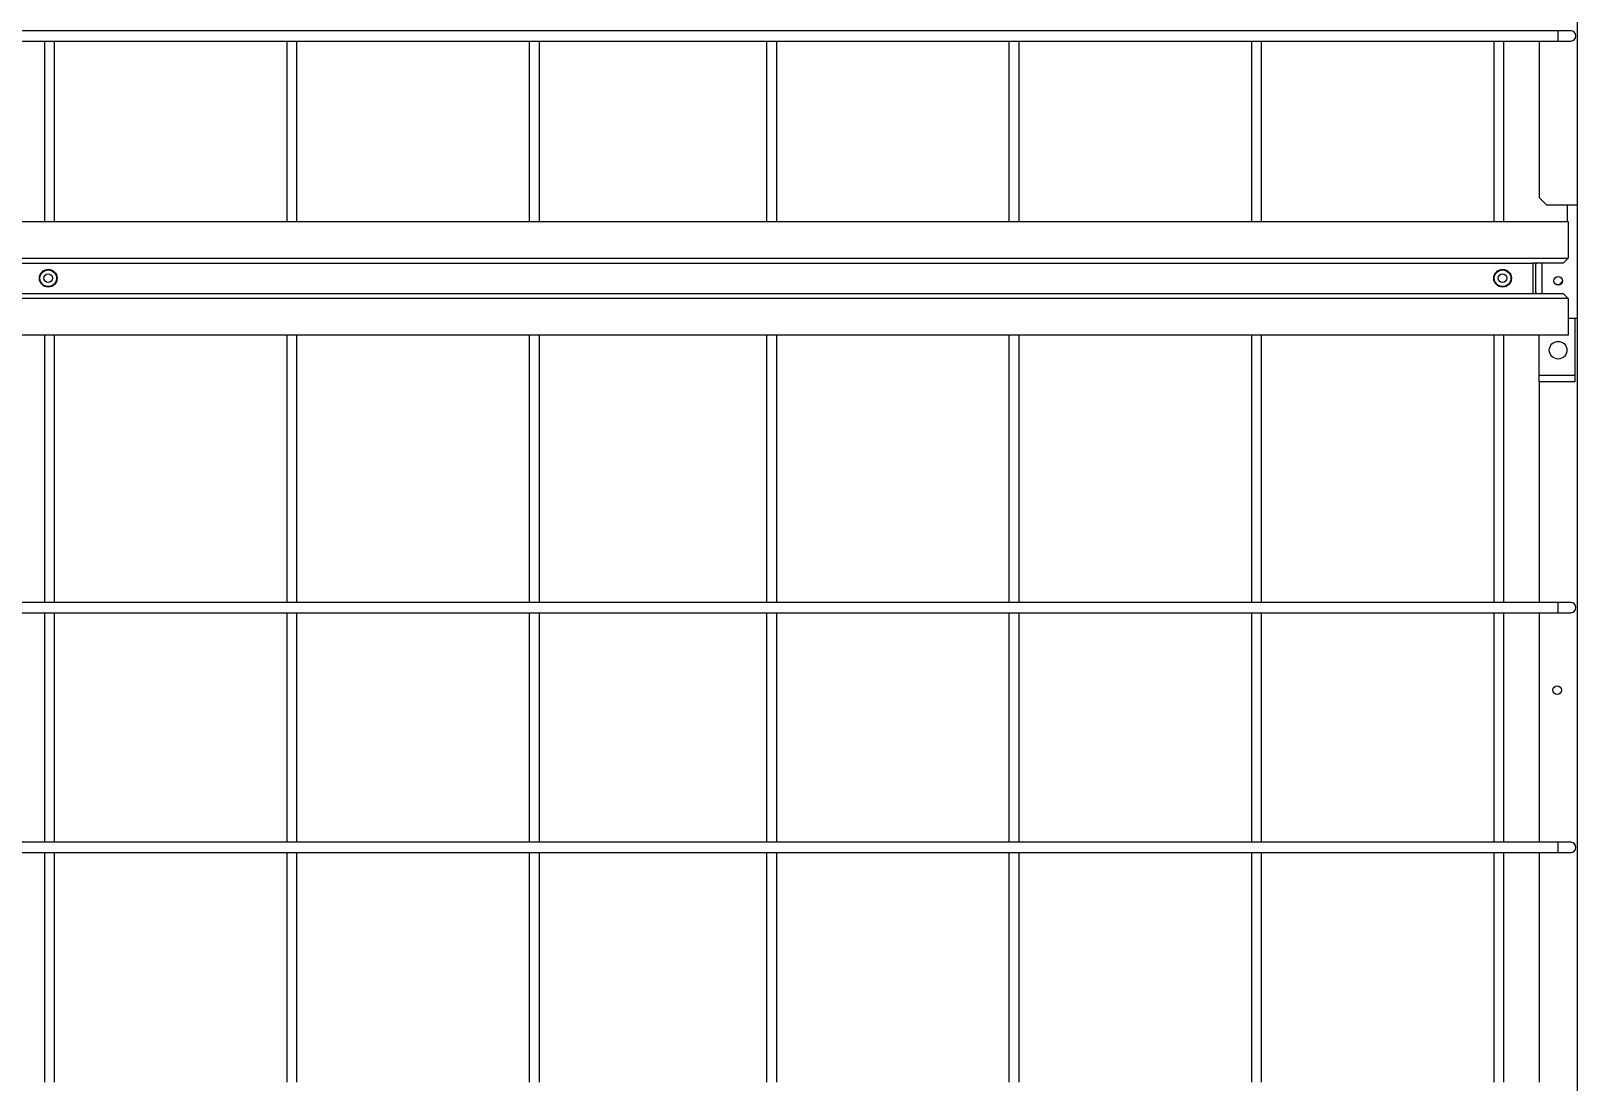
# Model space of a CAD drawing. Extents: x 594 to 813, y 174 to 240.
# Drawn here: x 735.31 to 741.45, y 183.15 to 187.33 of the extents above; entities that cross this region are included whole.
import ezdxf

# ---------------------------------------------------------------- set-up
doc = ezdxf.new("R2010")
doc.units = 0
doc.header["$MEASUREMENT"] = 0
doc.layers.add('AC.REF(S). PIPING', color=3, linetype='CONTINUOUS', lineweight=30)
doc.layers.add('LG-Product', color=3, linetype='CONTINUOUS')

# ---------------------------------------------------------------- blocks, each defined once
blk = doc.blocks.new('UW1-2')
at = {"layer": 'LG-Product', "color": 3, "linetype": 'Continuous'}
for p, q in [((2356.92, 3231.21), (2356.92, 1782.69)), ((2349.4, 2928.76), (1150.65, 2928.76)), ((1150.65, 2924.75), (2349.4, 2924.75)), ((1748.02, 2924.75), (1748.02, 2853.03)), ((1752.03, 2853.03), (1752.03, 2924.75)), ((1844.32, 2924.75), (1844.32, 2853.03)), ((1848.33, 2853.03), (1848.33, 2924.75)), ((1940.62, 2924.75), (1940.62, 2853.03)), ((1944.63, 2853.03), (1944.63, 2924.75)), ((2034.92, 2924.75), (2034.92, 2853.03)), ((2038.93, 2853.03), (2038.93, 2924.75)), ((2131.22, 2924.75), (2131.22, 2853.03)), ((2135.23, 2853.03), (2135.23, 2924.75)), ((2227.52, 2924.75), (2227.52, 2853.03)), ((2231.53, 2853.03), (2231.53, 2924.75)), ((2323.82, 2924.75), (2323.82, 2853.03)), ((2327.83, 2853.03), (2327.83, 2924.75)), ((2341.87, 2924.75), (2341.87, 2862.56)), ((2351.9, 2928.76), (2349.4, 2928.76)), ((2349.4, 2928.18), (2349.4, 2928.76)), ((2349.4, 2926.76), (2349.4, 2928.18)), ((2349.4, 2925.34), (2349.4, 2926.76)), ((2349.4, 2924.75), (2349.4, 2925.34)), ((2349.4, 2924.75), (2351.9, 2924.75)), ((2353.74, 2928.76), (2351.9, 2928.76)), ((2351.9, 2924.75), (2353.74, 2924.75)), ((2354.41, 2928.76), (2353.74, 2928.76)), ((2353.74, 2924.75), (2354.41, 2924.75)), ((2341.87, 2862.56), (2344.88, 2859.55)), ((2356.92, 2859.55), (2344.88, 2859.55)), ((2353.11, 2853.03), (2353.11, 2859.55)), ((1141.62, 2853.03), (2353.41, 2853.03)), ((2353.41, 2853.03), (2353.41, 2838.48)), ((1141.62, 2838.48), (2353.41, 2838.48)), ((2353.41, 2838.48), (2351.4, 2836.48)), ((1155.66, 2836.48), (2339.37, 2836.48)), ((2339.37, 2836.48), (2339.37, 2824.44)), ((2351.4, 2836.48), (2339.37, 2836.48)), ((2340.37, 2836.48), (2340.37, 2824.44)), ((2340.87, 2836.48), (2340.37, 2835.97)), ((2343.08, 2824.43), (2343.08, 2836.46)), ((2348.9, 2827.95), (2348.59, 2827.95)), ((2353.41, 2822.43), (1141.62, 2822.43)), ((1155.66, 2824.44), (2339.37, 2824.44)), ((2339.37, 2824.44), (2351.4, 2824.44)), ((2340.87, 2824.44), (2340.37, 2824.94)), ((2351.4, 2824.44), (2353.41, 2822.43)), ((2353.41, 2822.43), (2353.41, 2807.89)), ((2356.12, 2814.41), (2353.41, 2814.41)), ((2356.12, 2789.33), (2356.12, 2814.41)), ((2356.92, 2814.41), (2356.12, 2814.41)), ((2353.41, 2807.89), (1141.62, 2807.89)), ((1748.02, 2807.88), (1748.02, 2701.55)), ((1752.03, 2701.55), (1752.03, 2807.88)), ((1844.32, 2807.88), (1844.32, 2701.55)), ((1848.33, 2701.55), (1848.33, 2807.88)), ((1940.62, 2807.88), (1940.62, 2701.55)), ((1944.63, 2701.55), (1944.63, 2807.88)), ((2034.92, 2807.88), (2034.92, 2701.55)), ((2038.93, 2701.55), (2038.93, 2807.88)), ((2131.22, 2807.88), (2131.22, 2701.55)), ((2135.23, 2701.55), (2135.23, 2807.88)), ((2227.52, 2807.88), (2227.52, 2701.55)), ((2231.53, 2701.55), (2231.53, 2807.88)), ((2323.82, 2807.88), (2323.82, 2701.55)), ((2327.83, 2701.55), (2327.83, 2807.88)), ((2341.87, 2791.84), (2341.87, 2807.89)), ((2341.87, 2789.33), (2341.87, 2791.84)), ((2356.12, 2791.84), (2341.87, 2791.84)), ((2341.87, 2789.33), (2341.87, 2701.55)), ((2356.12, 2789.33), (2341.87, 2789.33)), ((2349.4, 2701.56), (1150.65, 2701.56)), ((1150.65, 2697.54), (2349.4, 2697.54)), ((1748.02, 2697.54), (1748.02, 2606.26)), ((1752.03, 2606.26), (1752.03, 2697.54)), ((1844.32, 2697.54), (1844.32, 2606.26)), ((1848.33, 2606.26), (1848.33, 2697.54)), ((1940.62, 2697.54), (1940.62, 2606.26)), ((1944.63, 2606.26), (1944.63, 2697.54)), ((2034.92, 2697.54), (2034.92, 2606.26)), ((2038.93, 2606.26), (2038.93, 2697.54)), ((2131.22, 2697.54), (2131.22, 2606.26)), ((2135.23, 2606.26), (2135.23, 2697.54)), ((2227.52, 2697.54), (2227.52, 2606.26)), ((2231.53, 2606.26), (2231.53, 2697.54)), ((2323.82, 2697.54), (2323.82, 2606.26)), ((2327.83, 2606.26), (2327.83, 2697.54)), ((2341.87, 2697.54), (2341.87, 2606.26)), ((2351.9, 2701.56), (2349.4, 2701.56)), ((2349.4, 2700.97), (2349.4, 2701.56)), ((2349.4, 2699.55), (2349.4, 2700.97)), ((2349.4, 2698.13), (2349.4, 2699.55)), ((2349.4, 2697.54), (2349.4, 2698.13)), ((2349.4, 2697.54), (2351.9, 2697.54)), ((2353.74, 2701.56), (2351.9, 2701.56)), ((2351.9, 2697.54), (2353.74, 2697.54)), ((2354.41, 2701.56), (2353.74, 2701.56)), ((2353.74, 2697.54), (2354.41, 2697.54)), ((2349.4, 2606.26), (1150.65, 2606.26)), ((2351.9, 2606.26), (2349.4, 2606.26)), ((2349.4, 2605.67), (2349.4, 2606.26)), ((2349.4, 2604.25), (2349.4, 2605.67)), ((2353.74, 2606.26), (2351.9, 2606.26)), ((2354.41, 2606.26), (2353.74, 2606.26)), ((1150.65, 2602.25), (2349.4, 2602.25)), ((1748.02, 2602.25), (1748.02, 2510.97)), ((1752.03, 2510.97), (1752.03, 2602.25)), ((1844.32, 2602.25), (1844.32, 2510.97)), ((1848.33, 2510.97), (1848.33, 2602.25)), ((1940.62, 2602.25), (1940.62, 2510.97)), ((1944.63, 2510.97), (1944.63, 2602.25)), ((2034.92, 2602.25), (2034.92, 2510.97)), ((2038.93, 2510.97), (2038.93, 2602.25)), ((2131.22, 2602.25), (2131.22, 2510.97)), ((2135.23, 2510.97), (2135.23, 2602.25)), ((2227.52, 2602.25), (2227.52, 2510.97)), ((2231.53, 2510.97), (2231.53, 2602.25)), ((2323.82, 2602.25), (2323.82, 2510.97)), ((2327.83, 2510.97), (2327.83, 2602.25)), ((2341.87, 2602.25), (2341.87, 2510.97)), ((2349.4, 2602.83), (2349.4, 2604.25)), ((2349.4, 2602.25), (2349.4, 2602.83)), ((2349.4, 2602.25), (2351.9, 2602.25)), ((2351.9, 2602.25), (2353.74, 2602.25)), ((2353.74, 2602.25), (2354.41, 2602.25))]:
    blk.add_line(p, q, dxfattribs=at)
for centre, radius in [((1749.52, 2830.46), 3.51), ((1749.52, 2830.46), 3.31), ((1749.52, 2830.46), 1.71), ((2327.33, 2830.46), 3.51), ((2327.33, 2830.46), 3.31), ((2327.33, 2830.46), 1.71), ((2349.4, 2829.45), 1.71), ((2349.4, 2801.87), 3.51), ((2349, 2666.75), 1.71)]:
    blk.add_circle(centre, radius, dxfattribs=at)
for centre, radius, end in [((2354.41, 2926.76), 2.01, 90), ((2348.9, 2830.46), 2.51, 331.01156), ((2354.41, 2699.55), 2.01, 90), ((2354.41, 2604.25), 2.01, 90)]:
    blk.add_arc(centre, radius, 270, end, dxfattribs=at)
blk = doc.blocks.new('UW1+UW1_1')
at = {"layer": 'LG-Product'}
blk.add_blockref('UW1-2', (1162.18, 1452.14), dxfattribs=at)
blk = doc.blocks.new('A$C5B2C3915')
at = {"layer": 'LG-Product'}
blk.add_blockref('UW1+UW1_1', (-4815.985, -5735.586), dxfattribs=at)

msp = doc.modelspace()

# ---------------------------------------------------------------- block references
at = {"layer": 'AC.REF(S). PIPING', "linetype": 'Continuous', "xscale": 0.0099999999999909, "yscale": 0.0099999999999909, "zscale": 0.0099999999999909}
msp.add_blockref('A$C5B2C3915', (754.4172, 200.8743), dxfattribs=at)

doc.saveas('drawing.dxf')
